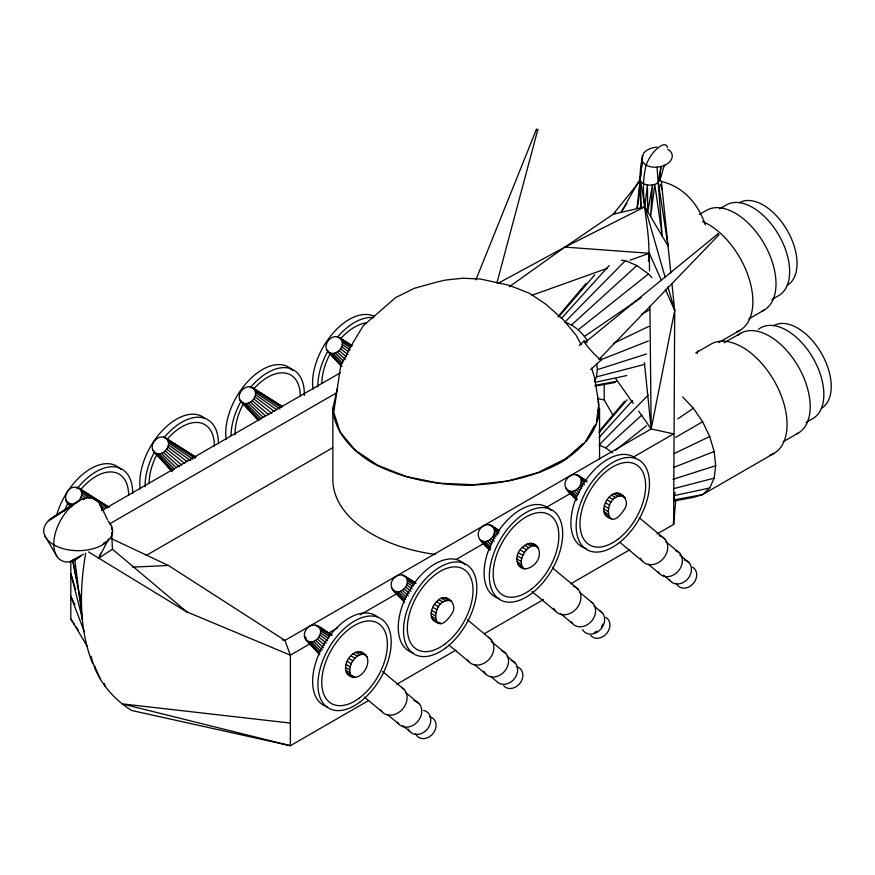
<?xml version="1.0" encoding="UTF-8"?>
<svg xmlns="http://www.w3.org/2000/svg" width="875" height="875" viewBox="0 0 875 875"><rect width="100%" height="100%" fill="white"/><g stroke="black" fill="none" stroke-linecap="round" stroke-linejoin="round"><path stroke-width="1.31" d="M67.069 501.889C74.944 509.578 87.686 494.123 78.553 487.9C66.642 483.427 60.2 501.222 71.63 506.844M153.869 451.773C161.077 458.708 172.966 446.414 166.863 439.009C159.655 432.064 147.766 444.358 153.869 451.773L172.123 471.625M240.898 401.527C248.095 408.472 259.995 396.178 253.881 388.773C246.684 381.828 234.784 394.122 240.898 401.527L258.234 420.383M319.659 654.697L305.966 639.811C303.013 636.245 304.423 630.875 307.519 627.867C315.689 619.752 325.106 631.783 332.248 635.163M305.966 639.811C313.841 647.5 326.583 632.045 317.45 625.833M327.698 351.411C334.906 358.356 346.795 346.062 340.692 338.647C333.484 331.712 321.595 344.006 327.698 351.411L341.392 366.297M392.766 589.695C400.652 597.384 413.383 581.93 404.25 575.717C400.159 573.541 395.172 575.969 392.809 579.589C386.477 589.159 400.094 596.116 404.633 602.602M479.795 539.448C487.67 547.148 500.412 531.683 491.28 525.47C487.178 523.294 482.191 525.733 479.828 529.342C473.922 537.895 485.198 544.764 489.836 550.375M566.595 489.333C574.481 497.033 587.212 481.567 578.08 475.355C573.989 473.178 569.002 475.606 566.639 479.227C560.733 487.78 572.009 494.648 576.636 500.248M671.923 283.587L674.702 310.472L673.619 524.431L657.059 533.991M475.88 279.891L536.441 129.336L537.02 129.369L537.764 129.752L496.923 282.887M640.216 179.55L640.905 207.736L640.216 179.55L642.195 160.869L636.945 208.677C641.78 190.75 637.689 170.428 643.672 153.147A15.378 9.986 -7.1 0 1 656.906 147.153M675.763 500.019L673.619 524.431L673.334 521.708M648.386 261.308C651.744 229.338 637.831 196.831 646.198 165.069A24.073 13.902 -60 0 1 661.358 145.589A9.034 5.217 -60 0 1 667.538 147.492M594.409 381.434L596.477 376.873L597.352 369.666L596.728 363.792M674.702 500.806L693.394 497.427L702.625 494.572L709.712 487.998L714.164 478.155L715.684 465.708L714.164 451.5L709.712 436.516L702.625 421.761L693.394 408.242L682.642 396.889M581.208 344.783L576.056 335.147L563.008 319.452L545.869 304.248L529.714 293.387L509.228 285.305L480.342 279.005L462.558 278.228L445.014 280.131L436.712 282.111L414.345 288.312L395.522 297.642L363.267 325.773L353.27 342.202L340.681 365.892L333.747 412.388L340.145 432.053L355.141 450.089L377.716 465.27L406.328 476.558L439.02 483.197L473.572 484.717L507.631 481.02L538.88 472.358L567.077 458.073L582.706 443.898M596.531 421.542L598.752 404.731M673.619 501.791L674.997 492.363M359.953 651.656C375.277 655.123 365.553 678.114 353.423 677.425C337.214 674.242 349.125 647.631 361.681 652.564M353.423 677.425C343.623 671.027 355.37 650.464 365.947 655.025M439.053 623.383C425.294 620.211 431.922 602.427 441.164 598.205C449.903 594.989 457.428 606.189 451.839 613.692C432.13 643.945 429.034 595.875 451.566 600.983M516.917 559.016C516.305 545.617 537.972 534.909 539.372 553.219C539.984 566.606 518.317 577.325 516.917 559.016L521.172 561.477L521.905 566.453L523.152 568.094M521.172 561.477C521.992 554.159 528.938 542.85 537.403 546.591M611.691 518.886C597.931 515.703 604.548 497.919 613.791 493.697C622.541 490.481 630.055 501.681 624.477 509.184C604.767 539.438 601.661 491.367 624.203 496.475M697.222 353.598L697.714 350.93M667.909 286.847L674.702 310.472L651.186 428.947L284.933 640.402L282.286 639.811M435.586 554.498A133.339 76.989 0 0 1 332.872 479.566L332.872 408.264L337.422 388.347M597.953 401.231C603.827 427.634 581.131 449.969 560.503 462.7C531.53 478.242 498.859 484.531 466.222 485.253C433.573 484.531 400.914 478.242 371.93 462.7C352.286 450.57 334.316 432.578 332.872 408.264M667.745 149.275A15.378 9.986 -7.1 0 1 664.683 165.277C661.008 171.675 662.211 184.166 652.433 184.964C648.255 185.456 642.972 184.898 640.544 180.994L644.875 206.806L665.263 277.67M111.737 532.175L112.416 549.183L98.798 558.195L100.745 553.186M594.125 426.125L587.234 439.797L585.681 441.197L595.853 424.539M596.564 421.291L597.723 418.994L597.723 409.872M98.798 558.195L108.445 539.12M640.544 178.095L621.075 212.406L626.894 203.263M638.345 183.028L613.145 214.266L644.875 206.806L647.402 184.964L647.763 211.695L652.433 184.964L650.661 216.595L654.773 184.395L662.244 236.173L657.038 167.191A15.378 9.986 -7.1 0 1 641.659 158.32M557.966 316.608L586.009 283.478M599.167 431.255L624.586 401.242M558.589 316.98L594.781 274.772M598.959 432.698L627.211 399.755M561.345 318.511L609.197 265.562M599.156 437.445L632.548 400.477M598.927 359.45L718.966 234.806L718.036 233.767L718.517 234.216M652.028 277.747L648.441 273.962L636.902 265.541L625.362 260.63L564.867 322.12C574.427 325.292 582.159 332.5 587.508 340.878M648.211 395.095L599.058 445.047L605.741 447.891L612.423 452.769M579.184 345.505L584.019 341.075M590.713 369.523L601.355 359.767M571.55 324.964L636.902 265.541M605.741 447.891L641.933 414.98M566.027 458.598L584.216 443.242M585.069 342.508L718.014 233.811M578.222 329.831L648.441 273.962M615.606 450.22L646.461 425.677M509.327 286.759L564.933 247.1L615.344 212.778M584.456 336.405L641.353 297.511M677.775 418.917L693.394 408.242M74.987 503.333L48.366 520.833L79.527 500.478L53.845 516.72M537.764 129.795L536.441 129.391M101.577 510.639L340.528 372.684M109.353 524.027L336.197 393.061M699.431 214.408L706.464 210.35A57.608 33.261 60 0 1 765.133 245.481A57.608 33.261 60 0 1 761.852 311.227M719.534 208.895L726.491 204.881A52.325 30.209 60 0 1 778.816 235.102A52.325 30.209 60 0 1 778.816 295.52L771.859 299.534M145.983 555.581L332.653 447.814M641.441 314.409L649.655 309.663M748.825 318.938L764.072 310.133M695.734 352.92L710.948 344.137A63.066 36.411 60 0 1 776.005 384.158A63.066 36.411 60 0 1 769.628 455.273M718.758 342.595L739.812 330.433M724.237 342.759L740.655 333.277M310.461 643.53L290.358 655.145L186.878 611.909L88.506 551.917M328.212 633.292L337.673 627.823M360.15 614.852L396.812 593.677M455.962 559.53L484.356 543.145M545.869 507.631L570.708 493.281M633.402 457.089L673.619 433.869L651.186 428.947L638.652 411.141M675.631 437.347L702.625 421.761M806.061 422.461L813.006 418.447A52.325 30.209 60 0 0 811.847 356.07A52.325 30.209 60 0 0 758.505 329.306M783.016 441.864L798.273 433.059M774.003 453.359L702.625 494.572L674.636 499.822M368.43 700.634L290.358 745.708L131.786 710.511C112.197 698.556 96.184 678.858 91.175 656.294M396.812 684.239L455.962 650.092M484.356 633.708L543.495 599.561M570.708 583.844L629.847 549.697M69.552 561.805L83.552 554.137M103.381 543.288L108.041 540.728M498.192 283.237L564.933 247.1L644.875 206.806L668.03 245.952L658.328 182.35L660.997 166.556L664.683 165.277M540.258 471.68L564.648 459.583M613.386 343.405L648.725 326.452M674.384 453.469L709.712 436.516M600.272 359.953L648.353 341.02M673.684 467.436L714.164 451.5M531.683 295.367L607.141 268.373M630.164 260.148L649.348 253.28L661.467 280.634M597.352 369.666L646.548 353.948M672.973 479.358L715.684 465.708M596.477 376.873L644.755 364.361M673.728 488.644L714.164 478.155M595.219 382.287L626.806 375.517M674.166 495.622L709.712 487.998M595.131 385.372L616.459 381.38M595.131 386.094L615.147 382.463M657.038 167.191L660.997 166.556L659.63 179.55A9.713 5.611 0 0 0 659.302 178.095M132.541 567.131L168.438 565.491L284.933 640.402L290.358 655.145L290.358 745.708L121.898 703.828L290.358 723.067M518.886 565.633L522.714 566.65M564.933 247.1L649.348 253.28L649.534 270.988M621.327 260.236L625.362 260.63M597.516 398.628L604.198 399.908L613.047 415.308M111.016 538.431L168.438 565.491M605.697 515.517L607.425 516.425M433.059 620.025L434.798 620.933M347.441 674.067L349.169 674.964M618.209 493.117L622.475 495.578M623.317 496.88L625.45 498.116M616.12 493.008L620.375 495.469M613.791 493.697L618.056 496.158M611.406 495.141L615.661 497.602M609.109 497.241L613.375 499.702M607.075 499.855L611.33 502.316M605.423 502.808L609.689 505.269M604.286 505.892L608.541 508.353M603.717 508.9L607.983 511.361M603.772 511.623L608.037 514.084M604.45 513.877L608.716 516.337M531.409 543.233L535.664 545.694M536.517 547.006L538.639 548.231M529.309 543.123L533.575 545.584M526.991 543.812L531.245 546.273M524.595 545.256L528.861 547.717M522.309 547.367L526.564 549.817M520.264 549.981L524.53 552.442M518.623 552.923L522.878 555.384M517.475 556.008L521.741 558.469M516.972 561.739L521.227 564.2M517.65 563.992L521.905 566.453M520.625 566.541L524.88 569.002M445.583 597.625L449.837 600.086M443.483 597.516L447.738 599.977M441.164 598.205L445.419 600.666M438.769 599.648L443.034 602.109M436.483 601.748L440.737 604.209M434.438 604.362L438.703 606.823M432.786 607.316L437.052 609.777M431.648 610.4L435.903 612.861M431.091 613.408L435.345 615.869M431.145 616.131L435.4 618.592M439.02 622.267L441.153 623.492M431.823 618.384L436.078 620.845M365.061 655.43L367.194 656.655M357.853 651.547L362.119 654.008M355.534 652.247L359.8 654.697M353.15 653.691L357.405 656.152M350.853 655.791L355.119 658.252M348.808 658.405L353.073 660.866M347.167 661.358L351.422 663.819M346.019 664.442L350.284 666.903M345.461 667.439L349.716 669.9M345.516 670.173L349.781 672.623M352.33 675.686L355.523 677.534M346.194 672.427L350.448 674.887M578.08 475.355L587.191 481.097M339.183 337.433L351.717 345.319M491.28 525.47L499.253 530.491M252.383 387.548L281.991 406.208M404.25 575.717L415.636 582.892M165.364 437.784L196.098 457.166M78.553 487.9L109.298 507.281M579.578 476.58L586.403 480.911M340.692 338.647L352.067 345.877M492.778 526.695L499.603 531.027M253.881 388.773L282.319 406.82M405.759 576.931L415.986 583.439M166.863 439.009L195.3 457.067M318.948 627.058L331.461 634.998M80.052 489.125L108.489 507.183M576.242 474.644L586.447 481.163M337.345 336.722L340.747 338.898M343.011 340.342L347.55 343.23M489.442 524.77L498.498 530.556M250.545 386.838L255.073 389.736M257.337 391.18L274.334 402.03M277.736 404.206L281.138 406.372M402.413 575.006L408.078 578.627M410.342 580.07L413.744 582.236M163.516 437.084L177.122 445.758M180.512 447.934L194.119 456.608M315.613 625.122L322.405 629.464M324.669 630.908L330.334 634.528M76.716 487.2L80.117 489.366M82.381 490.82L92.575 497.328M94.839 498.772L99.378 501.67M101.642 503.114L106.17 506.012M580.639 478.231L586.283 481.906M341.742 340.309L350.766 346.183M493.839 528.347L498.345 531.289M254.942 390.425L280.886 407.323M406.809 578.594L414.706 583.734M167.913 440.672L194.994 458.303M320.009 628.709L330.159 635.327M81.112 490.788L107.056 507.686M581.186 480.211L584.511 482.475M342.289 342.289L350.055 347.55M494.375 530.327L498.816 533.345M255.478 392.405L279.891 408.953M407.356 580.573L414.017 585.091M168.459 442.652L192.872 459.2M320.545 630.689L329.427 636.705M81.648 492.767L89.425 498.028M99.411 504.798L104.956 508.561M181.278 608.092L186.878 611.909L112.416 549.183M581.175 482.377L584.5 484.761M342.278 344.455L350.044 350M494.364 532.492L497.7 534.877M255.478 394.57L276.555 409.609M407.345 582.739L412.891 586.698M168.448 444.817L190.641 460.644M320.534 632.855L328.311 638.4M81.648 494.933L86.078 498.094M101.62 509.184L103.83 510.77M580.617 484.586L582.761 486.205M341.72 346.664L348.152 351.531M493.806 534.702L495.95 536.331M254.909 396.78L274.214 411.381M406.788 584.948L412.147 589.006M167.891 447.016L187.195 461.628M319.977 635.064L327.491 640.741M81.08 497.142L84.306 499.57M579.545 486.675L581.645 488.381M340.648 348.753L348.02 354.692M492.734 536.802L494.845 538.497M253.838 398.869L271.753 413.295M405.716 587.038L410.977 591.281M166.819 449.116L184.723 463.542M318.905 637.153L326.277 643.103M639.22 517.694L664.858 539.066M665.875 541.669L679.777 553.262M679.864 555.045L689.073 562.723M663.294 575.039L670.458 581.011M648.353 564.287L659.28 573.398M619.861 542.303L642.414 561.105M552.409 567.809L578.047 589.181M580.059 592.616L592.977 603.378M594.081 606.014L602.273 612.839M560.558 613.583L572.48 623.514M532.022 591.566L555.614 611.22M467.436 619.762L491.028 639.428M491.05 641.2L505.947 653.625M507.062 656.25L515.244 663.075M490.492 676.255L496.628 681.373A13.081 10.631 -50.2 0 0 514.872 678.037A13.081 10.631 -50.2 0 0 511.383 660.559M474.523 664.65L485.45 673.761M449.105 645.225L468.584 661.467M382.681 671.595L404.217 689.544M405.234 692.147L419.147 703.741M402.664 725.517L409.828 731.489M387.723 714.766L398.65 723.877M364.35 697.047L381.784 711.583M578.036 488.523L580.081 490.284M339.139 350.591L346.325 356.77M491.225 538.639L494.309 541.286M252.328 400.717L268.756 414.816M404.206 588.875L409.336 593.283M165.309 450.953L181.737 465.062M317.395 639.002L324.581 645.17M576.177 489.978L579.163 492.702M337.291 352.056L345.242 359.319M489.377 540.105L492.363 542.817M250.48 402.172L265.387 415.789M402.358 590.341L408.319 595.788M163.461 452.419L179.364 466.933M315.547 640.456L323.498 647.719M574.12 490.962L578.047 494.758M335.223 353.041L343.077 360.62M487.32 541.078L491.236 544.873M248.423 403.156L263.134 417.375M400.291 591.325L406.186 597.013M161.394 453.403L176.116 467.622M313.491 641.441L322.317 649.972M571.988 491.4L576.702 496.18M333.102 353.478L342.519 363.038M485.188 541.516L490.842 547.258M246.291 403.594L261.373 418.884M398.169 591.762L405.705 599.408M159.272 453.841L174.344 469.131M311.358 641.878L320.786 651.438M304.358 636.169L306.228 638.116M569.942 491.258L577.369 499.089M331.045 353.336L341.25 364.087M483.131 541.384L490.558 549.205M244.234 403.452L259.087 419.092M396.113 591.62L404.458 600.425M157.216 453.698L172.998 470.312M309.302 641.736L319.517 652.498M70.405 503.814L72.264 505.772M565.545 487.681L576.538 499.516M326.648 349.748L339.478 363.562M481.48 540.75L489.738 549.631M239.838 399.864L245.339 405.792M247.177 407.761L257.261 418.611M391.716 588.033L402.708 599.878M152.819 450.111L159.228 457.012M163.822 461.945L170.231 468.858M304.905 638.148L314.989 649.009M316.827 650.978L319.572 653.942M66.008 500.227L71.509 506.144M568.094 490.558L576.352 499.461M329.197 352.636L342.048 366.494M481.294 540.673L489.552 549.587M242.397 402.752L258.913 420.569M394.264 590.92L404.359 601.803M155.378 452.988L171.883 470.816M307.464 641.036L319.386 653.898M68.567 503.103L71.323 506.078M659.072 178.511L661.358 181.442A167.781 96.873 -60 0 1 705.327 224.93M619.948 494.014L621.184 495.655M533.138 544.13L534.384 545.77M447.311 598.522L448.558 600.163M108.041 520.833L111.486 525.634L112.656 530.786A34.453 19.895 0 0 1 62.289 548.428A34.453 19.895 0 0 1 58.45 514.489M615.945 378.875L633.172 403.353M70.82 561.695L70.82 618.964L74.583 624.608M76.092 626.872L78.345 630.263M70.82 618.964L87.609 646.866M44.92 535.927L57.17 556.675M94.653 666.444L99.903 677.884M81.441 555.538A28.23 16.297 -60 0 1 66.423 561.947A35.448 20.464 -60 0 1 54.163 548.931L53.78 544.097A35.448 20.464 -60 0 1 66.423 511.656A34.027 19.644 -60 0 1 100.636 505.553L107.472 519.663M74.889 604.877L70.82 596.323L84.317 631.717M665.328 289.33L674.702 310.472M660.231 184.439L662.189 189.503M104.07 683.55L105.033 686.077L104.245 683.462M591.577 368.189L594.464 377.059L598.85 403.988M100.636 505.553L101.609 508.747M75.6 589.367L70.82 573.683L82.567 619.402M72.756 560.317L77.427 582.859M79.636 593.469L80.183 596.127M94.773 666.4L95.32 669.047M72.625 560.361L80.872 602.995M642.163 155.684L642.556 158.211M74.736 559.278L82.392 619.686M661.358 181.442L670.808 272.836M644.394 362.677L651.186 428.947L649.906 306.392M111.486 525.634L111.639 529.561M597.712 397.327L597.712 399.23M604.198 383.742L604.198 399.908M599.561 408.264L599.561 459.386M600.436 357.809A12.764 1.312 47.5 0 1 597.253 356.934A12.764 1.312 47.5 0 1 585.736 344.17A12.764 1.312 47.5 0 1 586.906 342.814M166.819 439.666A46.134 26.633 -60 0 1 214.353 446.042M149.122 483.066A46.134 26.633 -60 0 1 157.15 453.983M140.252 488.961A51.833 29.925 -60 0 1 161.612 431.386A51.833 29.925 -60 0 1 204.991 418.458M164.314 437.369A51.833 29.925 -60 0 1 218.389 443.745M145.097 486.741A51.833 29.925 -60 0 1 154.536 451.883M327.688 706.934A51.833 29.925 -60 0 1 322.744 646.406A51.833 29.925 -60 0 1 377.814 617.225M413.317 652.892A51.833 29.925 -60 0 1 409.336 590.691A51.833 29.925 -60 0 1 465.073 564.769M499.144 598.5A51.833 29.925 -60 0 1 495.163 536.298A51.833 29.925 -60 0 1 550.9 510.377M401.625 687.422A15.761 12.808 -50.2 0 1 402.019 709.691A15.761 12.808 -50.2 0 1 380.472 709.745M423.653 710.434A13.081 10.631 -50.2 0 1 427.372 729.061A13.081 10.631 -50.2 0 1 408.308 729.105M429.538 716.712A11.933 9.691 -50.2 0 1 432.928 733.698A11.933 9.691 -50.2 0 1 415.548 733.742M413.875 700.7A14.405 11.703 -50.2 0 1 418.348 720.716A14.405 11.703 -50.2 0 1 397.447 722.192M56.547 515.506A51.833 29.925 -60 0 1 86.428 471.461A51.833 29.925 -60 0 1 120.903 469.536M76.912 488.939A51.833 29.925 -60 0 1 114.089 466.791A51.833 29.925 -60 0 1 132.661 493.237M64.302 511.109A51.833 29.925 -60 0 1 68.173 502.578M81.091 489.158A46.134 26.633 -60 0 1 128.625 495.534M573.388 586.152A15.761 12.808 -50.2 0 1 576.308 608.814A15.761 12.808 -50.2 0 1 553.788 608.355M600.119 611.089A13.081 10.631 -50.2 0 1 600.447 629.552A13.081 10.631 -50.2 0 1 582.564 629.595M605.773 617.28A11.933 9.691 -50.2 0 1 606.758 633.347A11.933 9.691 -50.2 0 1 590.756 635.556M590.603 601.453A14.405 11.703 -50.2 0 1 590.964 621.786A14.405 11.703 -50.2 0 1 571.277 621.841M602.798 624.116A11.933 9.691 -50.2 0 1 601.398 626.85M597.002 631.17A11.933 9.691 -50.2 0 1 594.311 632.45M488.436 637.306A15.761 12.808 -50.2 0 1 488.819 659.575A15.761 12.808 -50.2 0 1 467.272 659.619M516.337 666.597A11.933 9.691 -50.2 0 1 520.658 682.325A11.933 9.691 -50.2 0 1 503.727 685.803M501.692 650.858A14.405 11.703 -50.2 0 1 504.361 671.562A14.405 11.703 -50.2 0 1 483.787 671.147M702.461 221.408A63.066 36.411 60 0 1 749.197 278.95A63.066 36.411 60 0 1 736.575 331.953M739.452 202.716A47.72 27.552 60 0 1 787.172 230.267A47.72 27.552 60 0 1 787.172 285.37M254.45 388.128A46.134 26.633 -60 0 1 300.278 396.43M235.058 434.689A46.134 26.633 -60 0 1 243.72 403.189M226.177 439.348A51.833 29.925 -60 0 1 248.806 380.439A51.833 29.925 -60 0 1 292.556 370.431M250.239 387.767A51.833 29.925 -60 0 1 287.088 367.828A51.833 29.925 -60 0 1 304.281 395.544M231.011 435.739A51.833 29.925 -60 0 1 241.117 401.078M773.642 325.653A47.72 27.552 60 0 1 821.363 353.205A47.72 27.552 60 0 1 821.363 408.308M737.614 335.453A57.608 33.261 60 0 1 797.727 365.608A57.608 33.261 60 0 1 796.042 434.164M92.455 662.955A242.123 139.792 -60 0 1 85.739 553.131M659.083 535.73A15.761 12.808 -50.2 0 1 663.567 558.184A15.761 12.808 -50.2 0 1 640.587 558.239M684.294 559.956A13.081 10.631 -50.2 0 1 688.363 578.134A13.081 10.631 -50.2 0 1 669.375 579.48M692.573 567.164A11.933 9.691 -50.2 0 1 692.508 584.38A11.933 9.691 -50.2 0 1 676.178 583.275M675.522 550.495A14.405 11.703 -50.2 0 1 678.595 570.73A14.405 11.703 -50.2 0 1 658.087 571.714M585.955 548.384A51.833 29.925 -60 0 1 581.011 487.856A51.833 29.925 -60 0 1 636.07 458.675M321.858 383.338A46.134 26.633 -60 0 1 329.886 354.255M341.261 338.013A46.134 26.633 -60 0 1 366.209 322.897M312.988 389.233A51.833 29.925 -60 0 1 332.194 334.108A51.833 29.925 -60 0 1 374.478 316.531M317.833 387.012A51.833 29.925 -60 0 1 327.928 350.962M337.903 336.634A51.833 29.925 -60 0 1 373.8 317.702M359.636 697.834A46.43 26.808 -60 0 0 380.111 624.761A46.43 26.808 -60 0 0 323.936 667.352A46.43 26.808 -60 0 0 359.636 697.834M360.227 701.848A51.833 29.925 -60 0 0 383.086 620.266A51.833 29.925 -60 0 0 320.37 667.822A51.833 29.925 -60 0 0 360.227 701.848M445.266 643.792A46.43 26.808 -60 0 0 465.741 570.719A46.43 26.808 -60 0 0 409.555 613.309A46.43 26.808 -60 0 0 445.266 643.792M445.856 647.817A51.833 29.925 -60 0 0 468.716 566.234A51.833 29.925 -60 0 0 405.989 613.78A51.833 29.925 -60 0 0 445.856 647.817M531.092 589.4A46.43 26.808 -60 0 0 551.567 516.327A46.43 26.808 -60 0 0 495.392 558.917A46.43 26.808 -60 0 0 531.092 589.4M531.683 593.425A51.833 29.925 -60 0 0 554.542 511.842A51.833 29.925 -60 0 0 491.816 559.388A51.833 29.925 -60 0 0 531.683 593.425M617.892 539.284A46.43 26.808 -60 0 0 638.367 466.211A46.43 26.808 -60 0 0 582.192 508.802A46.43 26.808 -60 0 0 617.892 539.284M618.494 543.309A51.833 29.925 -60 0 0 641.342 461.727A51.833 29.925 -60 0 0 578.627 509.272A51.833 29.925 -60 0 0 618.494 543.309"/></g></svg>
